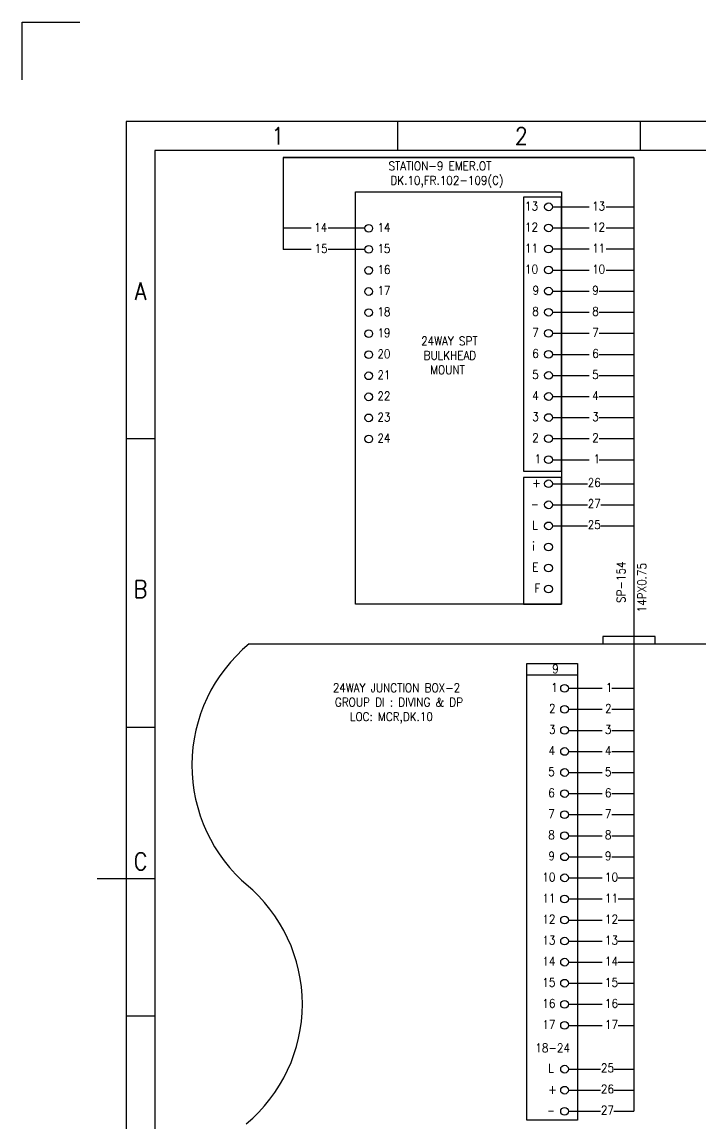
# Model space of a CAD drawing. Header units: inches. Extents: x 36 to 5114, y 9 to 306.
# Drawn here: x 4694.2 to 4811.7, y 115.1 to 306.1 of the extents above; entities that cross this region are included whole.
import ezdxf
from ezdxf.enums import TextEntityAlignment as Align

# ---------------------------------------------------------------- set-up
doc = ezdxf.new("R2010")
doc.units = ezdxf.units.IN
doc.header["$MEASUREMENT"] = 0
doc.layers.get('DEFPOINTS').update_dxf_attribs({"color": 251})
doc.layers.add('Border', color=6, linetype='Continuous')
doc.layers.add('TITLE', color=7, linetype='Continuous')
doc.layers.add('CON-050', color=3, linetype='Continuous', lineweight=50)
doc.styles.add('ROMANS', font='simplex.shx', dxfattribs={"width": 0.88})

# ---------------------------------------------------------------- blocks, each defined once
blk = doc.blocks.new('A3_BORDER')
at = {"linetype": 'Continuous'}
for p, q in [((5, 209.65), (0, 209.65)), ((5, 159.65), (0, 159.65)), ((5, 109.65), (0, 109.65))]:
    blk.add_line(p, q, dxfattribs=at)
at = {"color": 5, "linetype": 'Continuous'}
blk.add_line((5, 133.4), (-5, 133.4), dxfattribs=at)
at = {"layer": 'Border', "color": 7}
blk.add_lwpolyline([(0, 2.15), (384, 2.15), (384, 264.65), (0, 264.65)], close=True, dxfattribs=at)
at = {"layer": 'Border', "color": 6}
blk.add_lwpolyline([(5, 7.15), (379, 7.15), (379, 259.65), (5, 259.65)], close=True, dxfattribs=at)
at = {"layer": 'DEFPOINTS', "color": 5}
blk.add_lwpolyline([(-18, 271.9), (-18, 281.9), (-8, 281.9)], dxfattribs=at)
at = {"layer": 'TITLE', "color": 7}
for p, q in [((47, 264.65), (47, 259.75)), ((89, 264.65), (89, 259.75))]:
    blk.add_line(p, q, dxfattribs=at)
at = {"layer": 'TITLE', "color": 7, "style": 'ROMANS', "width": 0.88}
for s, p in [('1', (25.15, 260.65)), ('2', (67.3, 260.65))]:
    blk.add_text(s, height=3, dxfattribs=at).set_placement(p)
for s, p in [('A', (2.52, 235.26)), ('B', (2.52, 183.63)), ('C', (2.52, 136.45))]:
    blk.add_text(s, height=3, dxfattribs=at).set_placement(p, align=Align.MIDDLE_CENTER)

msp = doc.modelspace()

# ---------------------------------------------------------------- linework, layer by layer
for p, q in [((4800.13, 282.63), (4739.43, 282.63)), ((4739.43, 282.63), (4739.43, 266.7)), ((4739.43, 282.63), (4800.13, 282.63)), ((4800.13, 282.63), (4800.13, 117.34)), ((4781.58, 192.99), (4790.38, 192.99))]:
    msp.add_line(p, q)
for points in [[(4751.95, 276.69), (4787.6, 276.69), (4787.6, 205.22), (4751.95, 205.22)], [(4787.6, 275.72), (4780.99, 275.72), (4780.99, 228.25), (4787.6, 228.25)], [(4787.6, 227.17), (4780.99, 227.17), (4780.99, 205.22), (4787.6, 205.22)], [(4781.58, 194.91), (4790.38, 194.91), (4790.38, 115.77), (4781.58, 115.77)]]:
    msp.add_lwpolyline(points, close=True)
for points in [[(4803.82, 198.33), (4803.82, 199.59), (4794.72, 199.59), (4794.72, 198.33)], [(4733.52, 198.33), (5073.79, 198.33)], [(4733, 156.66), (4733, 156.67)]]:
    msp.add_lwpolyline(points)
for centre in [(4785.34, 274.06), (4754.22, 270.35), (4785.34, 270.41), (4754.22, 266.7), (4785.34, 266.76), (4754.22, 263.04), (4785.34, 263.11), (4754.22, 259.39), (4785.34, 259.46), (4754.22, 255.74), (4785.34, 255.8), (4754.22, 252.09), (4785.34, 252.15), (4754.22, 248.44), (4785.34, 248.5), (4754.22, 244.79), (4785.34, 244.85), (4754.22, 241.14), (4785.34, 241.2), (4754.22, 237.49), (4785.34, 237.55), (4754.22, 233.84), (4785.34, 233.9), (4785.34, 230.25), (4785.34, 226.08), (4785.34, 222.43), (4785.34, 218.78), (4785.34, 215.13), (4785.34, 211.48), (4785.34, 207.83), (4788.12, 190.64), (4788.12, 186.99), (4788.12, 183.34), (4788.12, 179.69), (4788.12, 176.04), (4788.12, 172.39), (4788.12, 168.74), (4788.12, 165.09), (4788.12, 161.44), (4788.12, 157.79), (4788.12, 154.13), (4788.12, 150.48), (4788.12, 146.83), (4788.12, 143.18), (4788.12, 139.53), (4788.12, 135.88), (4788.12, 132.23), (4788.12, 124.64), (4788.12, 120.99), (4788.12, 117.34)]:
    msp.add_circle(centre, 0.671)
for centre, radius, start, end in [((4750.92, 177.28), 27.31, 129.5759, 229.9318), ((4715.72, 135.9), 27.01, 309.7756, 50.2244)]:
    msp.add_arc(centre, radius, start, end)
at = {"layer": 'CON-050', "color": 0, "lineweight": 25, "ltscale": 0.1}
for p, q in [((4786.01, 274.06), (4792.39, 274.06)), ((4795.33, 274.06), (4800.13, 274.06)), ((4744.27, 270.35), (4739.43, 270.35)), ((4753.54, 270.35), (4747.21, 270.35)), ((4786.01, 270.41), (4792.39, 270.41)), ((4795.33, 270.41), (4800.13, 270.41)), ((4744.27, 266.7), (4739.43, 266.7)), ((4753.54, 266.7), (4747.21, 266.7)), ((4786.01, 266.76), (4792.39, 266.76)), ((4795.33, 266.76), (4800.13, 266.76)), ((4786.01, 263.11), (4792.39, 263.11)), ((4795.33, 263.11), (4800.13, 263.11)), ((4786.01, 259.46), (4792.39, 259.46)), ((4794.09, 259.46), (4800.13, 259.46)), ((4786.01, 255.8), (4792.39, 255.8)), ((4794.09, 255.8), (4800.13, 255.8)), ((4786.01, 252.15), (4792.39, 252.15)), ((4794.09, 252.15), (4800.13, 252.15)), ((4786.01, 248.5), (4792.39, 248.5)), ((4794.09, 248.5), (4800.13, 248.5)), ((4786.01, 244.85), (4792.39, 244.85)), ((4794.09, 244.85), (4800.13, 244.85)), ((4786.01, 241.2), (4792.39, 241.2)), ((4794.09, 241.2), (4800.13, 241.2)), ((4786.01, 237.55), (4792.39, 237.55)), ((4794.09, 237.55), (4800.13, 237.55)), ((4786.01, 233.9), (4792.39, 233.9)), ((4794.09, 233.9), (4800.13, 233.9)), ((4786.01, 230.25), (4792.39, 230.25)), ((4794.09, 230.25), (4800.13, 230.25)), ((4786.01, 226.08), (4792.08, 226.08)), ((4794.39, 226.08), (4800.13, 226.08)), ((4786.01, 222.43), (4792.08, 222.43)), ((4794.39, 222.43), (4800.13, 222.43)), ((4786.01, 218.78), (4792.08, 218.78)), ((4794.39, 218.78), (4800.13, 218.78)), ((4788.79, 190.64), (4794.63, 190.64)), ((4796.33, 190.64), (4800.13, 190.64)), ((4788.79, 186.99), (4794.63, 186.99)), ((4796.33, 186.99), (4800.13, 186.99)), ((4788.79, 183.34), (4794.63, 183.34)), ((4796.33, 183.34), (4800.13, 183.34)), ((4788.79, 179.69), (4794.63, 179.69)), ((4796.33, 179.69), (4800.13, 179.69)), ((4788.79, 176.04), (4794.63, 176.04)), ((4796.33, 176.04), (4800.13, 176.04)), ((4788.79, 172.39), (4794.63, 172.39)), ((4796.33, 172.39), (4800.13, 172.39)), ((4788.79, 168.74), (4794.63, 168.74)), ((4796.33, 168.74), (4800.13, 168.74)), ((4788.79, 165.09), (4794.63, 165.09)), ((4796.33, 165.09), (4800.13, 165.09)), ((4788.79, 161.44), (4794.63, 161.44)), ((4796.33, 161.44), (4800.13, 161.44)), ((4788.79, 157.79), (4794.63, 157.79)), ((4797.41, 157.79), (4800.13, 157.79)), ((4788.79, 154.13), (4794.63, 154.13)), ((4797.41, 154.13), (4800.13, 154.13)), ((4788.79, 150.48), (4794.63, 150.48)), ((4797.41, 150.48), (4800.13, 150.48)), ((4788.79, 146.83), (4794.63, 146.83)), ((4797.41, 146.83), (4800.13, 146.83)), ((4788.79, 143.18), (4794.63, 143.18)), ((4797.41, 143.18), (4800.13, 143.18)), ((4788.79, 139.53), (4794.63, 139.53)), ((4797.41, 139.53), (4800.13, 139.53)), ((4788.79, 135.88), (4794.63, 135.88)), ((4797.41, 135.88), (4800.13, 135.88)), ((4788.79, 132.23), (4794.63, 132.23)), ((4797.41, 132.23), (4800.13, 132.23)), ((4788.79, 124.64), (4794.33, 124.64)), ((4796.64, 124.64), (4800.13, 124.64)), ((4788.79, 120.99), (4794.33, 120.99)), ((4796.64, 120.99), (4800.13, 120.99)), ((4788.79, 117.34), (4794.33, 117.34)), ((4796.64, 117.34), (4800.13, 117.34))]:
    msp.add_line(p, q, dxfattribs=at)

# ---------------------------------------------------------------- block references
at = {"linetype": 'Continuous'}
msp.add_blockref('A3_BORDER', (4712.2, 24.19), dxfattribs=at)

# ---------------------------------------------------------------- texts
at = {"layer": 'CON-050', "color": 0, "lineweight": 25, "char_height": 1.5, "attachment_point": 1, "style": 'ROMANS'}
for s, width, insert in [('{\\Fromans|c0;\\W0.54976; \\W0.88;STATION-9 EMER.OT\\P DK.10,FR.102-109(C)}', 21.5121, (4757.07, 281.9)), ('{\\Fromans|c0;13}', 2.3407, (4781.27, 274.95)), ('{\\Fromans|c0;13}', 1.0836, (4792.89, 274.95)), ('{\\Fromans|c0;14}', 1.0836, (4744.77, 271.24)), ('{\\Fromans|c0;14}', 2.3407, (4755.72, 271.24)), ('{\\Fromans|c0;12}', 2.3407, (4781.27, 271.3)), ('{\\Fromans|c0;12}', 1.0836, (4792.89, 271.3)), ('{\\Fromans|c0;15}', 1.5, (4744.84, 267.59)), ('{\\Fromans|c0;15}', 2.3407, (4755.72, 267.59)), ('{\\Fromans|c0;11}', 2.3407, (4781.27, 267.65)), ('{\\Fromans|c0;11}', 1.0836, (4792.89, 267.65)), ('{\\Fromans|c0;16}', 2.3407, (4755.72, 263.94)), ('{\\Fromans|c0;10}', 2.3407, (4781.27, 264)), ('{\\Fromans|c0;10}', 1.0836, (4792.89, 264)), ('{\\Fromans|c0;17}', 2.3407, (4755.72, 260.29)), ('{\\Fromans|c0;9}', 1.0207, (4782.59, 260.35)), ('{\\Fromans|c0;9}', 1.0836, (4792.89, 260.35)), ('{\\Fromans|c0;18}', 2.3407, (4755.72, 256.64)), ('{\\Fromans|c0;8}', 1.0836, (4782.53, 256.7)), ('{\\Fromans|c0;8}', 1.0836, (4792.89, 256.7)), ('{\\Fromans|c0;19}', 2.3407, (4755.72, 252.99)), ('{\\Fromans|c0;7}', 1.0836, (4782.53, 253.05)), ('{\\Fromans|c0;7}', 1.0836, (4792.89, 253.05)), ('{\\Fromans|c0;\\W1.3057; \\W0.88;24WAY SPT\\P{\\W1.72476; }BULKHEAD \\P{\\W2.83523; }MOUNT}', 14.8543, (4761.94, 251.57)), ('{\\Fromans|c0;20}', 2.3407, (4755.72, 249.34)), ('{\\Fromans|c0;6}', 1.0836, (4782.53, 249.4)), ('{\\Fromans|c0;6}', 1.0836, (4792.89, 249.4)), ('{\\Fromans|c0;21}', 2.3407, (4755.72, 245.69)), ('{\\Fromans|c0;5}', 1.0836, (4782.53, 245.75)), ('{\\Fromans|c0;5}', 1.0836, (4792.89, 245.75)), ('{\\Fromans|c0;22}', 2.3407, (4755.72, 242.04)), ('{\\Fromans|c0;4}', 1.1464, (4782.54, 242.1)), ('{\\Fromans|c0;4}', 1.0836, (4792.89, 242.1)), ('{\\Fromans|c0;23}', 2.3407, (4755.72, 238.39)), ('{\\Fromans|c0;3}', 1.0836, (4782.53, 238.45)), ('{\\Fromans|c0;3}', 1.0836, (4792.89, 238.45)), ('{\\Fromans|c0;24}', 2.3407, (4755.72, 234.73)), ('{\\Fromans|c0;2}', 1.0836, (4782.53, 234.8)), ('{\\Fromans|c0;2}', 1.0836, (4792.89, 234.8)), ('{\\Fromans|c0;1}', 0.7064, (4782.9, 231.15)), ('{\\Fromans|c0;1}', 0.7064, (4793.13, 231.15)), ('{\\Fromans|c0;+}', 1.3979, (4782.53, 226.98)), ('{\\Fromans|c0;26}', 1.9636, (4792.13, 227.04)), ('{\\Fromans|c0; _}', 1.3979, (4782.53, 224.08)), ('{\\Fromans|c0;27}', 1.9636, (4792.13, 223.39)), ('{\\Fromans|c0;L}', 1.1464, (4782.54, 219.68)), ('{\\Fromans|c0;25}', 1.9636, (4792.13, 219.74)), ('{\\Fromans|c0;i}', 0.3293, (4782.53, 216.02)), ('{\\Fromans|c0;E}', 1.5, (4782.53, 212.37)), ('{\\Fromans|c0;F}', 0.7064, (4782.9, 208.72)), ('{\\Fromans|c0;9}', 0.9419, (4785.99, 194.76)), ('{\\Fromans|c0;\\W0.42405; \\W0.88;24WAY JUNCTION BOX-2\\P GROUP DI : DIVING & DP\\P{\\W3.39928; }LOC: MCR,DK.10}', 26.0379, (4747.46, 191.47)), ('{\\Fromans|c0;1}', 0.7064, (4785.81, 191.54)), ('{\\Fromans|c0;1}', 0.7064, (4795.28, 191.54)), ('{\\Fromans|c0;2}', 1.0836, (4785.43, 187.89)), ('{\\Fromans|c0;2}', 1.0836, (4795.13, 187.89)), ('{\\Fromans|c0;3}', 1.0836, (4785.43, 184.24)), ('{\\Fromans|c0;3}', 0.7064, (4795.11, 184.24)), ('{\\Fromans|c0;4}', 1.1464, (4785.37, 180.58)), ('{\\Fromans|c0;4}', 0.7064, (4795.11, 180.58)), ('{\\Fromans|c0;5}', 1.0836, (4785.31, 176.93)), ('{\\Fromans|c0;5}', 0.7064, (4795.11, 176.93)), ('{\\Fromans|c0;6}', 1.0836, (4785.31, 173.28)), ('{\\Fromans|c0;6}', 0.7064, (4795.11, 173.28)), ('{\\Fromans|c0;7}', 1.0836, (4785.31, 169.63)), ('{\\Fromans|c0;7}', 0.7064, (4795.11, 169.63)), ('{\\Fromans|c0;8}', 1.0836, (4785.31, 165.98)), ('{\\Fromans|c0;8}', 0.7064, (4795.11, 165.98)), ('{\\Fromans|c0;9}', 1.0207, (4785.32, 162.33)), ('{\\Fromans|c0;9}', 0.7064, (4795.11, 162.33)), ('{\\Fromans|c0;10}', 2.0547, (4784.28, 158.68)), ('{\\Fromans|c0;10}', 0.7064, (4795.11, 158.68)), ('{\\Fromans|c0;11}', 1.9636, (4784.28, 155.03)), ('{\\Fromans|c0;11}', 1.5, (4795.11, 155.03)), ('{\\Fromans|c0;12}', 2.0547, (4784.28, 151.38)), ('{\\Fromans|c0;12}', 1.5, (4795.11, 151.38)), ('{\\Fromans|c0;13}', 2.0547, (4784.28, 147.73)), ('{\\Fromans|c0;13}', 1.5, (4795.11, 147.73)), ('{\\Fromans|c0;14}', 2.0547, (4784.28, 144.08)), ('{\\Fromans|c0;14}', 1.5, (4795.11, 144.08)), ('{\\Fromans|c0;15}', 2.0547, (4784.28, 140.43)), ('{\\Fromans|c0;15}', 1.5, (4795.11, 140.43)), ('{\\Fromans|c0;16}', 2.0547, (4784.28, 136.78)), ('{\\Fromans|c0;16}', 1.5, (4795.11, 136.78)), ('{\\Fromans|c0;17}', 2.0547, (4784.28, 133.13)), ('{\\Fromans|c0;17}', 1.5, (4795.11, 133.13)), ('{\\Fromans|c0;18-24}', 6.5521, (4783.06, 129.07)), ('{\\Fromans|c0;L}', 1.0207, (4785.31, 125.54)), ('{\\Fromans|c0;25}', 2.3407, (4794.41, 125.6)), ('{\\Fromans|c0;+}', 1.3979, (4785.31, 121.88)), ('{\\Fromans|c0;26}', 2.3407, (4794.41, 121.95)), ('{\\Fromans|c0; _}', 1.3979, (4785.31, 118.99)), ('{\\Fromans|c0;27}', 2.3407, (4794.41, 118.3))]:
    msp.add_mtext_dynamic_manual_height_columns(s, width=width, gutter_width=437.5, heights=[0], dxfattribs=dict(at, insert=insert))
at = {"layer": 'CON-050', "color": 0, "lineweight": 25, "char_height": 1.5, "attachment_point": 1, "rotation": 90, "style": 'ROMANS'}
for s, width, insert in [('SP-154', 9.8257, (4797.14, 205.42)), ('14PX0.75', 11.8371, (4800.76, 203.8))]:
    msp.add_mtext_dynamic_manual_height_columns(s, width=width, gutter_width=437.5, heights=[0], dxfattribs=dict(at, insert=insert))

doc.saveas('drawing.dxf')
